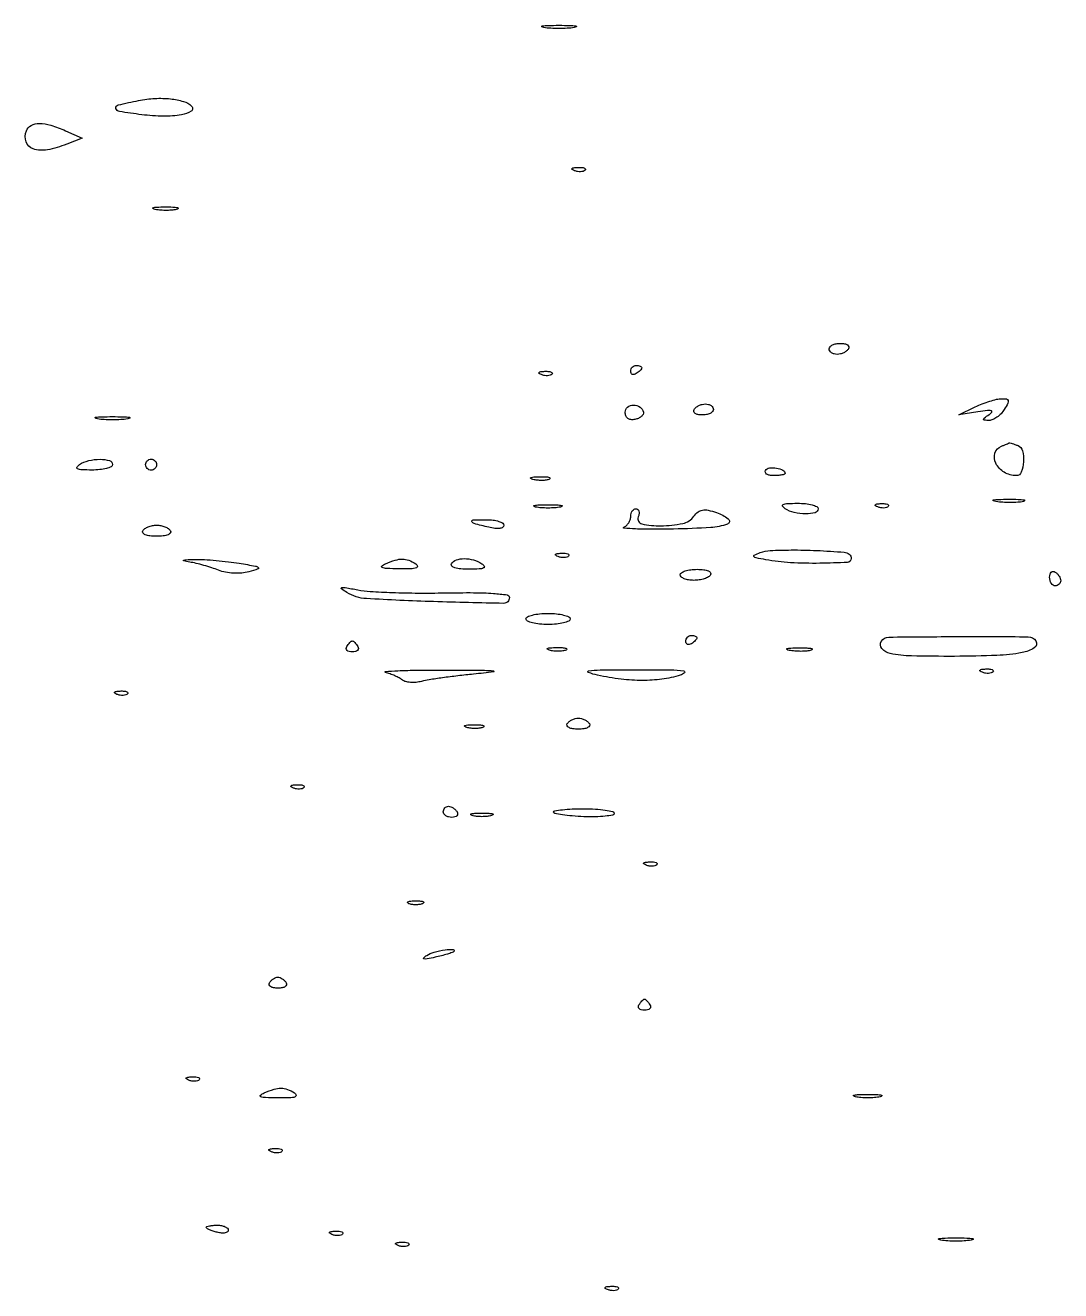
# Model space of a CAD drawing. Extents: x 0 to 1897, y 0 to 3427.
# Drawn here: x 1344.2 to 1532, y 1765.1 to 1994.7 of the extents above; entities that cross this region are included whole.
import ezdxf

# ---------------------------------------------------------------- set-up
doc = ezdxf.new("R2010")
doc.units = 0
doc.header["$MEASUREMENT"] = 0

msp = doc.modelspace()

# ---------------------------------------------------------------- linework, layer by layer
for points in [[(1443.75, 1994.283746, -0.023547), (1442.497782, 1994.153981, -0.014044), (1441, 1994.111902, -0.014044), (1439.502218, 1994.153981, -0.023547), (1438.25, 1994.283746, -0.124239), (1437.887591, 1994.435926, -0.664672), (1437.923437, 1994.577962, -0.03126), (1439.02938, 1994.675363, -0.006336), (1441, 1994.700336, -0.006336), (1442.97062, 1994.675363, -0.03126), (1444.076563, 1994.577962, -0.664672), (1444.112409, 1994.435926, -0.124239)], [(1374.350663, 1980.028574, -0.483112), (1374.257558, 1979.121982, -0.100044), (1372.517915, 1978.449355, -0.046769), (1369.253976, 1978.200659, -0.026725), (1365.307664, 1978.480764, -0.00763), (1361.249659, 1979.05079, -0.30904), (1360.630267, 1979.632778, -0.409464), (1361.015538, 1980.247002, -0.009231), (1364.738957, 1981.059497, -0.035429), (1367.679138, 1981.430603, -0.040416), (1370.513733, 1981.356714, -0.044704), (1372.886355, 1980.885149, -0.122482)], [(1351.5, 1975.577534), (1354.5, 1974.245276), (1351.6849, 1973.122638, -0.04869), (1348.182069, 1972.107181, -0.12703), (1345.585495, 1972.283621, -0.237361), (1344.331465, 1973.540793, -0.172805), (1344.380002, 1975.547887, -0.181338), (1345.24522, 1976.524118, -0.121257), (1346.709009, 1976.890874, -0.075087), (1348.799592, 1976.58404, -0.030585)], [(1445.729167, 1968.395833, -0.126455), (1445.402231, 1968.202593, -0.060344), (1444.916927, 1968.123424, -0.05415), (1444.359369, 1968.160852, -0.051402), (1443.8125, 1968.316886, -0.054073), (1443.395823, 1968.538436, -0.470617), (1443.37858, 1968.720685, -0.168741), (1443.670344, 1968.862007, -0.018894), (1444.416667, 1968.921053, -0.028489), (1445.112848, 1968.910055, -0.077125), (1445.592839, 1968.799335, -0.208169), (1445.77538, 1968.614691, -0.296942)], [(1371.761659, 1961.31292, -0.041951), (1370.934218, 1961.169017, -0.020826), (1369.869594, 1961.119272, -0.020511), (1368.754739, 1961.159391, -0.028254), (1367.761659, 1961.292739, -0.082665), (1367.319562, 1961.45659, -0.67161), (1367.339362, 1961.605813, -0.053901), (1368.071102, 1961.715166, -0.008901), (1369.5, 1961.747817, -0.009782), (1370.938425, 1961.726931, -0.038992), (1371.814362, 1961.62839, -0.417468), (1371.916221, 1961.476221, -0.285845)], [(1493.5, 1936, -0.08825), (1493.157656, 1935.617164, -0.053305), (1492.640225, 1935.29375, -0.051278), (1492.038022, 1935.074167, -0.061875), (1491.440983, 1935, -0.067639), (1490.890182, 1935.074854, -0.08433), (1490.423289, 1935.29375, -0.09965), (1490.111069, 1935.61866, -0.142666), (1490, 1936, -0.195654), (1490.155423, 1936.381985, -0.086673), (1490.604836, 1936.70625, -0.066561), (1491.270941, 1936.926392, -0.0466), (1492.059017, 1937, -0.047867), (1492.804599, 1936.928459, -0.104212), (1493.33165, 1936.70625, -0.181468), (1493.558599, 1936.378123, -0.202618)], [(1439.729167, 1931.395833, -0.126455), (1439.402231, 1931.202593, -0.060344), (1438.916927, 1931.123424, -0.05415), (1438.359369, 1931.160852, -0.051402), (1437.8125, 1931.316886, -0.054073), (1437.395823, 1931.538436, -0.470617), (1437.37858, 1931.720685, -0.168741), (1437.670344, 1931.862007, -0.018894), (1438.416667, 1931.921053, -0.028489), (1439.112848, 1931.910055, -0.077125), (1439.592839, 1931.799335, -0.208169), (1439.77538, 1931.614691, -0.296942)], [(1456, 1932.559017, -0.151918), (1455.934461, 1932.34829, -0.038439), (1455.70625, 1932.066025, -0.035638), (1455.382774, 1931.768994, -0.029505), (1455, 1931.5, -0.082592), (1454.6179, 1931.343488, -0.161196), (1454.29375, 1931.3746, -0.182303), (1454.078288, 1931.586039, -0.108972), (1454, 1931.940983, -0.093332), (1454.076123, 1932.345238, -0.09642), (1454.29375, 1932.688914, -0.099167), (1454.618444, 1932.918938, -0.105053), (1455, 1933, -0.042167), (1455.382849, 1932.967655, -0.061769), (1455.70625, 1932.870461, -0.081139), (1455.92554, 1932.727648, -0.210953)], [(1521.767927, 1925, -0.049604), (1521.178244, 1924.236067, -0.047689), (1520.442404, 1923.591998, -0.05148), (1519.678142, 1923.153581, -0.107434), (1519.009453, 1923.015313, -0.014639), (1518.147463, 1923.04931, -0.391661), (1518.002922, 1923.202761, -0.239031), (1518.121794, 1923.442481, -0.008137), (1519, 1924.075988, 0.072611), (1519.481888, 1924.528178, 0.546094), (1519.399531, 1924.770622, 0.091727), (1518.712438, 1924.812388, 0.008283), (1517, 1924.573172), (1513.5, 1924.024994), (1516.5, 1925.467393, -0.019029), (1517.777597, 1926.022852, -0.017273), (1519.135302, 1926.499337, -0.017587), (1520.379545, 1926.840755, -0.051795), (1521.258474, 1926.954896, -0.039403), (1522.175848, 1926.906118, -0.304953), (1522.481528, 1926.635913, -0.188629), (1522.421539, 1926.129646, -0.016858)], [(1456.302821, 1924.513695, -0.173043), (1456.243946, 1924.111572, -0.094518), (1455.928016, 1923.718118, -0.074555), (1455.404868, 1923.392357, -0.054517), (1454.75, 1923.190371, -0.075042), (1454.019642, 1923.160813, -0.134068), (1453.464524, 1923.379901, -0.143006), (1453.120561, 1923.837793, -0.090288), (1453, 1924.5, -0.226436), (1453.442529, 1925.42706, -0.170609), (1454.521089, 1925.811149, -0.153586), (1455.688017, 1925.449352, -0.194407)], [(1469, 1925, -0.195654), (1468.844577, 1924.618015, -0.086673), (1468.395164, 1924.29375, -0.066561), (1467.729059, 1924.073608, -0.0466), (1466.940983, 1924, -0.047867), (1466.195401, 1924.071541, -0.104212), (1465.66835, 1924.29375, -0.181468), (1465.441401, 1924.621877, -0.202618), (1465.5, 1925, -0.08825), (1465.842344, 1925.382836, -0.053305), (1466.359775, 1925.70625, -0.051278), (1466.961978, 1925.925833, -0.061875), (1467.559017, 1926, -0.067639), (1468.109818, 1925.925146, -0.08433), (1468.576711, 1925.70625, -0.09965), (1468.888931, 1925.38134, -0.142666)], [(1362.75, 1923.283746, -0.023547), (1361.497782, 1923.153981, -0.014044), (1360, 1923.111902, -0.014044), (1358.502218, 1923.153981, -0.023547), (1357.25, 1923.283746, -0.124239), (1356.887591, 1923.435926, -0.664672), (1356.923437, 1923.577962, -0.03126), (1358.02938, 1923.675363, -0.006336), (1360, 1923.700336, -0.006336), (1361.97062, 1923.675363, -0.03126), (1363.076563, 1923.577962, -0.664672), (1363.112409, 1923.435926, -0.124239)], [(1524.269963, 1918.4499, -0.250592), (1525.081021, 1917.5126, -0.069639), (1525.247977, 1915.510366, -0.074001), (1524.858529, 1913.624004, -0.314677), (1523.96521, 1913, -0.134539), (1521.764717, 1913.603021, -0.142269), (1520.234835, 1915.2347, -0.194855), (1520.077855, 1917.062323, -0.225737), (1521.25, 1918.337719, 0.000706), (1521.741074, 1918.536678, 0.000968), (1522.182225, 1918.717133, 0.000619), (1522.552577, 1918.870001, 0.011529), (1522.668213, 1918.921053, -0.17563), (1522.788274, 1918.932021, -0.007367), (1523.208115, 1918.815217, -0.01195), (1523.708476, 1918.654949, -0.008133)], [(1360, 1915, -0.288131), (1359.757801, 1914.614598, -0.048007), (1358.898438, 1914.298248, -0.040047), (1357.687043, 1914.081895, -0.025197), (1356.25, 1914.015313, -0.010406), (1354.437031, 1914.060454, -0.091963), (1353.660575, 1914.241532, -0.457382), (1353.563166, 1914.556075, -0.110301), (1354, 1915, -0.08555), (1355.67551, 1915.714427, -0.058157), (1357.739083, 1915.955264, -0.067601), (1359.450002, 1915.722883, -0.337172)], [(1368, 1915, -0.099038), (1367.923658, 1914.618362, -0.097945), (1367.70625, 1914.29375, -0.097945), (1367.381638, 1914.076342, -0.099038), (1367, 1914, -0.099038), (1366.618362, 1914.076342, -0.097945), (1366.29375, 1914.29375, -0.097945), (1366.076342, 1914.618362, -0.099038), (1366, 1915, -0.099038), (1366.076342, 1915.381638, -0.097945), (1366.29375, 1915.70625, -0.097945), (1366.618362, 1915.923658, -0.099038), (1367, 1916, -0.099038), (1367.381638, 1915.923658, -0.097945), (1367.70625, 1915.70625, -0.097945), (1367.923658, 1915.381638, -0.099038)], [(1439.269032, 1912.344063, -0.06278), (1438.671085, 1912.185595, -0.030339), (1437.880008, 1912.127736, -0.029507), (1437.036634, 1912.167106, -0.037336), (1436.269032, 1912.307009, -0.087174), (1435.883358, 1912.48334, -0.597527), (1435.900903, 1912.643467, -0.080377), (1436.431793, 1912.764444, -0.012823), (1437.5, 1912.805051, -0.014395), (1438.580113, 1912.787295, -0.052471), (1439.257153, 1912.684921, -0.333666), (1439.386009, 1912.52287, -0.31318)], [(1482, 1913.393011, -0.327354), (1481.887487, 1913.239576, -0.029196), (1481.395164, 1913.115447, -0.029198), (1480.730252, 1913.028365, -0.017964), (1479.940983, 1913, -0.045552), (1479.193244, 1913.068264, -0.099152), (1478.660421, 1913.280921, -0.177225), (1478.42542, 1913.594852, -0.214542), (1478.473008, 1913.956326, -0.231296), (1479.155087, 1914.386452, -0.0667), (1480.436609, 1914.354182, -0.069655), (1481.618601, 1913.991831, -0.291414)], [(1488, 1907, -0.337172), (1487.450002, 1906.277117, -0.067601), (1485.739083, 1906.044736, -0.058157), (1483.67551, 1906.285573, -0.08555), (1482, 1907, -0.110301), (1481.563166, 1907.443925, -0.457382), (1481.660575, 1907.758468, -0.091963), (1482.437031, 1907.939546, -0.010406), (1484.25, 1907.984687, -0.025197), (1485.687043, 1907.918105, -0.040047), (1486.898438, 1907.701752, -0.048007), (1487.757801, 1907.385402, -0.288131)], [(1500.729167, 1907.395833, -0.126455), (1500.402231, 1907.202593, -0.060344), (1499.916927, 1907.123424, -0.05415), (1499.359369, 1907.160852, -0.051402), (1498.8125, 1907.316886, -0.054073), (1498.395823, 1907.538436, -0.470617), (1498.37858, 1907.720685, -0.168741), (1498.670344, 1907.862007, -0.018894), (1499.416667, 1907.921053, -0.028489), (1500.112848, 1907.910055, -0.077125), (1500.592839, 1907.799335, -0.208169), (1500.77538, 1907.614691, -0.296942)], [(1525.26375, 1908.296069, -0.031163), (1524.209518, 1908.160023, -0.015827), (1522.872547, 1908.114038, -0.015659), (1521.485188, 1908.153707, -0.022548), (1520.26375, 1908.282419, -0.075924), (1519.761725, 1908.438612, -0.720633), (1519.780601, 1908.581582, -0.040183), (1520.711719, 1908.684722, -0.006817), (1522.5, 1908.713986, -0.00738), (1524.29708, 1908.692368, -0.030832), (1525.374351, 1908.596853, -0.49082), (1525.455688, 1908.450815, -0.248898)], [(1441.25, 1907.294267, -0.029693), (1440.225293, 1907.159351, -0.017887), (1439, 1907.115502, -0.017887), (1437.774707, 1907.159351, -0.029693), (1436.75, 1907.294267, -0.142433), (1436.439977, 1907.453014, -0.611425), (1436.482813, 1907.600334, -0.039503), (1437.38851, 1907.701569, -0.008087), (1439, 1907.727636, -0.008087), (1440.61149, 1907.701569, -0.039503), (1441.517187, 1907.600334, -0.611425), (1441.560023, 1907.453014, -0.142433)], [(1455.361626, 1905.5, 0.457314), (1456.033229, 1904.245201, 0.05885), (1459.48022, 1903.885546, 0.048124), (1463.435789, 1904.321525, 0.185452), (1465.476957, 1905.6376, -0.070059), (1466.220624, 1906.402596, -0.125363), (1467.019697, 1906.750108, -0.093422), (1468.052239, 1906.723765, -0.027492), (1469.5872, 1906.304267, -0.088386), (1471.698895, 1905.155942, -0.579877), (1471.552843, 1904.21857, -0.077126), (1468.50954, 1903.565781, -0.009684), (1461.754687, 1903.309089, -0.004583), (1457.90475, 1903.272709, -0.009321), (1454.879502, 1903.328255, -0.009692), (1452.781727, 1903.446663, -0.78767), (1452.75, 1903.642422, 0.086477), (1453.227939, 1903.948522, 0.064205), (1453.632812, 1904.428816, 0.063482), (1453.906701, 1905.002575, 0.079813), (1454, 1905.583333, -0.066593), (1454.072447, 1906.124874, -0.08363), (1454.284531, 1906.583854, -0.099393), (1454.59924, 1906.890818, -0.144699), (1454.968615, 1907, -0.184534), (1455.289193, 1906.877514, -0.147206), (1455.483616, 1906.559375, -0.100118), (1455.511135, 1906.074366, -0.055937)], [(1370.5, 1903, -0.302575), (1370.486626, 1902.607504, -0.143113), (1370.069598, 1902.280626, -0.067954), (1369.210982, 1902.066129, -0.027283), (1368, 1902, -0.027283), (1366.789018, 1902.066129, -0.067954), (1365.930402, 1902.280626, -0.143113), (1365.513374, 1902.607504, -0.302575), (1365.5, 1903, -0.108893), (1365.872201, 1903.383456, -0.050757), (1366.489314, 1903.70625, -0.046925), (1367.234268, 1903.925899, -0.048273), (1368, 1904, -0.048273), (1368.765732, 1903.925899, -0.046925), (1369.510686, 1903.70625, -0.050757), (1370.127799, 1903.383456, -0.108893)], [(1431, 1903.980948, -0.263874), (1430.796269, 1903.621789, -0.102581), (1430.237202, 1903.427558, -0.062172), (1429.363344, 1903.42254, -0.029261), (1428.25, 1903.621624, -0.005544), (1425.590754, 1904.290848, -0.260572), (1425.203943, 1904.664006, -0.493365), (1425.418445, 1904.962508, -0.007762), (1427.833333, 1905, -0.030509), (1429.046504, 1904.925905, -0.047371), (1430.069792, 1904.700653, -0.060308), (1430.781173, 1904.372839, -0.260279)], [(1442.729167, 1898.395833, -0.126455), (1442.402231, 1898.202593, -0.060344), (1441.916927, 1898.123424, -0.05415), (1441.359369, 1898.160852, -0.051402), (1440.8125, 1898.316886, -0.054073), (1440.395823, 1898.538436, -0.470617), (1440.37858, 1898.720685, -0.168741), (1440.670344, 1898.862007, -0.018894), (1441.416667, 1898.921053, -0.028489), (1442.112848, 1898.910055, -0.077125), (1442.592839, 1898.799335, -0.208169), (1442.77538, 1898.614691, -0.296942)], [(1492.75, 1899.101771, -0.078961), (1493.227524, 1898.985504, -0.084646), (1493.632812, 1898.728398, -0.092117), (1493.904536, 1898.37309, -0.117831), (1494, 1897.973625, -0.398864), (1493.322395, 1897.259344, -0.009441), (1488.297016, 1897.08939, -0.018513), (1482.989685, 1897.206683, -0.029817), (1478.5, 1897.742278, -0.006099), (1476.742012, 1898.081372, -0.178773), (1476.360883, 1898.318496, -0.483198), (1476.42553, 1898.582899, -0.018381), (1477.5, 1899.029609, -0.077109), (1479.320316, 1899.404937, -0.011174), (1483.116751, 1899.507764, -0.012194), (1487.719579, 1899.417286, -0.009299)], [(1383, 1897.094908, -0.002752), (1385.92229, 1896.586856, -0.13819), (1386.44198, 1896.334355, -0.577166), (1386.386414, 1896.064459, -0.011381), (1384.730589, 1895.555751, -0.047961), (1383.443335, 1895.322226, -0.033835), (1381.972206, 1895.29873, -0.033742), (1380.505379, 1895.474308, -0.046496), (1379.230589, 1895.840212, 0.014658), (1378.003112, 1896.278741, 0.009647), (1376.567735, 1896.714153, 0.009709), (1375.15343, 1897.084054, 0.018431), (1374, 1897.31731, -0.010193), (1372.903056, 1897.520396, -0.72028), (1372.887918, 1897.647075, -0.102749), (1373.305648, 1897.747766, -0.003506), (1375, 1897.789695, -0.017687), (1376.660328, 1897.760402, -0.008405), (1378.79375, 1897.6112, -0.008319), (1381.02144, 1897.380327, -0.011681)], [(1415, 1897, -0.186305), (1415.304154, 1896.581682, -0.403834), (1415.128042, 1896.264852, -0.067537), (1414.114736, 1896.100299, -0.009584), (1412, 1896.085598, -0.006741), (1409.75577, 1896.143283, -0.078024), (1408.89499, 1896.313218, -0.575483), (1408.844987, 1896.594788, -0.074211), (1409.5, 1897, -0.025504), (1411.29494, 1897.66511, -0.076113), (1412.586397, 1897.862849, -0.092807), (1413.728456, 1897.649025, -0.050936)], [(1427, 1897, -0.115435), (1427.426329, 1896.557873, -0.454106), (1427.323367, 1896.242073, -0.089658), (1426.528437, 1896.06075, -0.010352), (1424.690983, 1896.015313, -0.021008), (1423.170669, 1896.073097, -0.054884), (1422.098287, 1896.278955, -0.11662), (1421.550877, 1896.600799, -0.353927), (1421.5, 1897, -0.171919), (1422.377549, 1897.704882, -0.084249), (1423.809534, 1897.947895, -0.072562), (1425.467665, 1897.705986, -0.071118)], [(1468.5, 1895, -0.130646), (1468.093337, 1894.615492, -0.045439), (1467.346475, 1894.29375, -0.041396), (1466.42066, 1894.073842, -0.037634), (1465.440983, 1894, -0.039081), (1464.50628, 1894.07317, -0.058208), (1463.717039, 1894.29375, -0.076538), (1463.179376, 1894.617207, -0.222681), (1463, 1895, -0.257909), (1463.212425, 1895.384428, -0.061379), (1463.898586, 1895.70625, -0.048032), (1464.887118, 1895.927265, -0.031003), (1466.059017, 1896, -0.027979), (1467.243706, 1895.933656, -0.069343), (1468.083987, 1895.718784, -0.145541), (1468.490145, 1895.391769, -0.297719)], [(1532, 1893.940983, -0.105429), (1531.923444, 1893.581949, -0.099231), (1531.70625, 1893.276414, -0.096318), (1531.381732, 1893.071618, -0.092995), (1531, 1893, -0.153634), (1530.618621, 1893.120018, -0.097988), (1530.29375, 1893.457961, -0.080552), (1530.074545, 1893.962904, -0.062283), (1530, 1894.559017, -0.066118), (1530.073267, 1895.110654, -0.138808), (1530.29375, 1895.478525, -0.191142), (1530.620352, 1895.607943, -0.139169), (1531, 1895.5, -0.06081), (1531.382515, 1895.193797, -0.051032), (1531.70625, 1894.7871, -0.053229), (1531.926698, 1894.346558, -0.089642)], [(1420.25, 1891.724439, -0.005779), (1425.510832, 1891.764116, -0.017337), (1429.10147, 1891.62514, -0.016648), (1431.565114, 1891.361396, -0.373795), (1432, 1890.860957, -0.419452), (1430.939979, 1889.819691, -0.003532), (1418.243612, 1890.136098, -0.00638), (1406.060096, 1890.681551, -0.12469), (1402.5, 1891.804699, -0.02181), (1401.540386, 1892.457428, -0.638087), (1401.586425, 1892.67771, -0.101321), (1402.205903, 1892.694375, -0.003813), (1404.5, 1892.270557, 0.032292), (1406.759435, 1891.984936, 0.006631), (1410.776562, 1891.79228, 0.006952), (1415.458191, 1891.695095, 0.006488)], [(1443, 1887, -0.295869), (1442.748945, 1886.612873, -0.04382), (1441.825, 1886.29375, -0.037669), (1440.532944, 1886.07239, -0.023598), (1439, 1886, -0.023598), (1437.467056, 1886.07239, -0.037669), (1436.175, 1886.29375, -0.04382), (1435.251055, 1886.612873, -0.295869), (1435, 1887, -0.295869), (1435.251055, 1887.387127, -0.04382), (1436.175, 1887.70625, -0.037669), (1437.467056, 1887.92761, -0.023598), (1439, 1888, -0.023598), (1440.532944, 1887.92761, -0.037669), (1441.825, 1887.70625, -0.04382), (1442.748945, 1887.387127, -0.295869)], [(1404.5, 1882, -0.146489), (1404.602013, 1881.620597, -0.191582), (1404.461189, 1881.29375, -0.134005), (1404.074636, 1881.072951, -0.063222), (1403.5, 1881, -0.063222), (1402.925364, 1881.072951, -0.134005), (1402.538811, 1881.29375, -0.191582), (1402.397987, 1881.620597, -0.146489), (1402.5, 1882, -0.025622), (1402.764631, 1882.382847, -0.032351), (1403.048689, 1882.70625, -0.033983), (1403.313296, 1882.937141, -0.163822), (1403.5, 1883, -0.163822), (1403.686704, 1882.937141, -0.033983), (1403.951311, 1882.70625, -0.032351), (1404.235369, 1882.382847, -0.025622)], [(1466, 1883.559017, -0.151918), (1465.934461, 1883.34829, -0.038439), (1465.70625, 1883.066025, -0.035638), (1465.382774, 1882.768994, -0.029505), (1465, 1882.5, -0.082592), (1464.6179, 1882.343488, -0.161196), (1464.29375, 1882.3746, -0.182303), (1464.078288, 1882.586039, -0.108972), (1464, 1882.940983, -0.093332), (1464.076123, 1883.345238, -0.09642), (1464.29375, 1883.688914, -0.099167), (1464.618444, 1883.918938, -0.105053), (1465, 1884, -0.042167), (1465.382849, 1883.967655, -0.061769), (1465.70625, 1883.870461, -0.081139), (1465.92554, 1883.727648, -0.210953)], [(1527.501372, 1882.99778, -0.411698), (1527.214157, 1881.757295, -0.094102), (1524.993741, 1880.884508, -0.037179), (1520.435418, 1880.369311, -0.008737), (1512.757032, 1880.209973, -0.006702), (1504.958485, 1880.288958, -0.044536), (1501.097357, 1880.725356, -0.163264), (1499.566427, 1881.612575, -0.330132), (1499.455465, 1882.927941, -0.25693), (1500.836245, 1883.707998, -0.002192), (1513.47921, 1883.79492, -0.002186), (1526.124443, 1883.771122, -0.258265)], [(1442.269032, 1881.344063, -0.06278), (1441.671085, 1881.185595, -0.030339), (1440.880008, 1881.127736, -0.029507), (1440.036634, 1881.167106, -0.037336), (1439.269032, 1881.307009, -0.087174), (1438.883358, 1881.48334, -0.597527), (1438.900903, 1881.643467, -0.080377), (1439.431793, 1881.764444, -0.012823), (1440.5, 1881.805051, -0.014395), (1441.580113, 1881.787295, -0.052471), (1442.257153, 1881.684921, -0.333666), (1442.386009, 1881.52287, -0.31318)], [(1486.761659, 1881.31292, -0.041951), (1485.934218, 1881.169017, -0.020826), (1484.869594, 1881.119272, -0.020511), (1483.754739, 1881.159391, -0.028254), (1482.761659, 1881.292739, -0.082665), (1482.319562, 1881.45659, -0.67161), (1482.339362, 1881.605813, -0.053901), (1483.071102, 1881.715166, -0.008901), (1484.5, 1881.747817, -0.009782), (1485.938425, 1881.726931, -0.038992), (1486.814362, 1881.62839, -0.417468), (1486.916221, 1881.476221, -0.285845)], [(1425.5, 1876.980876, 0.004803), (1422.642155, 1876.669083, 0.005079), (1419.843641, 1876.307672, 0.00486), (1417.439202, 1875.948431, 0.022957), (1416.074097, 1875.666111, -0.0401), (1415.066508, 1875.493477, -0.040218), (1414.045287, 1875.484147, -0.04332), (1413.156812, 1875.625564, -0.109363), (1412.574097, 1875.915933, 0.046022), (1412.022042, 1876.284105, 0.019889), (1411.228016, 1876.673968, 0.019481), (1410.344459, 1877.024505, 0.024431), (1409.5, 1877.27639, -0.847759), (1409.514383, 1877.463762, -0.01134), (1411.759375, 1877.610166, -0.007897), (1415.336528, 1877.705517, -0.003628), (1420, 1877.722306, -0.000841), (1427.448628, 1877.682547, -0.031755), (1429.125437, 1877.564121, -0.880415), (1429.124149, 1877.379509, -0.005244)], [(1463, 1876.772103, -0.038123), (1459.668556, 1876.068293, -0.033283), (1456.112774, 1875.835234, -0.030361), (1452.251345, 1876.074154, -0.021988), (1448, 1876.788474, -0.036721), (1446.329173, 1877.27589, -0.777983), (1446.362586, 1877.581778, -0.03266), (1448.435794, 1877.736224, -0.001769), (1455, 1877.772472, -0.002492), (1461.198493, 1877.753876, -0.029113), (1463.61198, 1877.59389, -0.609253), (1463.743885, 1877.23477, -0.136845)], [(1519.729167, 1877.395833, -0.126455), (1519.402231, 1877.202593, -0.060344), (1518.916927, 1877.123424, -0.05415), (1518.359369, 1877.160852, -0.051402), (1517.8125, 1877.316886, -0.054073), (1517.395823, 1877.538436, -0.470617), (1517.37858, 1877.720685, -0.168741), (1517.670344, 1877.862007, -0.018894), (1518.416667, 1877.921053, -0.028489), (1519.112848, 1877.910055, -0.077125), (1519.592839, 1877.799335, -0.208169), (1519.77538, 1877.614691, -0.296942)], [(1362.729167, 1873.395833, -0.126455), (1362.402231, 1873.202593, -0.060344), (1361.916927, 1873.123424, -0.05415), (1361.359369, 1873.160852, -0.051402), (1360.8125, 1873.316886, -0.054073), (1360.395823, 1873.538436, -0.470617), (1360.37858, 1873.720685, -0.168741), (1360.670344, 1873.862007, -0.018894), (1361.416667, 1873.921053, -0.028489), (1362.112848, 1873.910055, -0.077125), (1362.592839, 1873.799335, -0.208169), (1362.77538, 1873.614691, -0.296942)], [(1446.5, 1868, -0.259199), (1446.517887, 1867.614279, -0.162984), (1446.190983, 1867.286475, -0.081563), (1445.488004, 1867.068338, -0.034543), (1444.5, 1867, -0.034543), (1443.511996, 1867.068338, -0.081563), (1442.809017, 1867.286475, -0.162984), (1442.482113, 1867.614279, -0.259199), (1442.5, 1868, -0.085235), (1442.838188, 1868.382774, -0.053414), (1443.342439, 1868.70625, -0.051777), (1443.925537, 1868.925853, -0.064269), (1444.5, 1869, -0.064269), (1445.074463, 1868.925853, -0.051777), (1445.657561, 1868.70625, -0.053414), (1446.161812, 1868.382774, -0.085235)], [(1427.269032, 1867.344063, -0.06278), (1426.671085, 1867.185595, -0.030339), (1425.880008, 1867.127736, -0.029507), (1425.036634, 1867.167106, -0.037336), (1424.269032, 1867.307009, -0.087174), (1423.883358, 1867.48334, -0.597527), (1423.900903, 1867.643467, -0.080377), (1424.431793, 1867.764444, -0.012823), (1425.5, 1867.805051, -0.014395), (1426.580113, 1867.787295, -0.052471), (1427.257153, 1867.684921, -0.333666), (1427.386009, 1867.52287, -0.31318)], [(1394.729167, 1856.395833, -0.126455), (1394.402231, 1856.202593, -0.060344), (1393.916927, 1856.123424, -0.05415), (1393.359369, 1856.160852, -0.051402), (1392.8125, 1856.316886, -0.054073), (1392.395823, 1856.538436, -0.470617), (1392.37858, 1856.720685, -0.168741), (1392.670344, 1856.862007, -0.018894), (1393.416667, 1856.921053, -0.028489), (1394.112848, 1856.910055, -0.077125), (1394.592839, 1856.799335, -0.208169), (1394.77538, 1856.614691, -0.296942)], [(1422.5, 1852, -0.139169), (1422.607943, 1851.620352, -0.191142), (1422.478525, 1851.29375, -0.138808), (1422.110654, 1851.073267, -0.066118), (1421.559017, 1851, -0.062283), (1420.962904, 1851.074545, -0.080552), (1420.457961, 1851.29375, -0.097988), (1420.120018, 1851.618621, -0.153634), (1420, 1852, -0.092995), (1420.071618, 1852.381732, -0.096318), (1420.276414, 1852.70625, -0.099231), (1420.581949, 1852.923444, -0.105429), (1420.940983, 1853, -0.089642), (1421.346558, 1852.926698, -0.053229), (1421.7871, 1852.70625, -0.051032), (1422.193797, 1852.382515, -0.06081)], [(1428.75, 1851.310674, -0.039571), (1427.952734, 1851.168469, -0.024357), (1427, 1851.122029, -0.024357), (1426.047266, 1851.168469, -0.039571), (1425.25, 1851.310674, -0.161593), (1424.99086, 1851.478988, -0.542911), (1425.042187, 1851.633659, -0.052887), (1425.748017, 1851.740287, -0.011065), (1427, 1851.767997, -0.011065), (1428.251983, 1851.740287, -0.052887), (1428.957813, 1851.633659, -0.542911), (1429.00914, 1851.478988, -0.161593)], [(1451, 1851.734327, -0.358828), (1450.73761, 1851.415782, -0.020364), (1449.384375, 1851.208487, -0.023651), (1447.608648, 1851.094707, -0.014283), (1445.5, 1851.119739, -0.010467), (1443.391354, 1851.249304, -0.017187), (1441.615625, 1851.457425, -0.011248), (1440.207321, 1851.704301, -0.357895), (1440, 1851.956841, -0.368919), (1440.208481, 1852.200941, -0.01145), (1441.615625, 1852.390893, -0.017336), (1443.391266, 1852.527197, -0.010486), (1445.5, 1852.571429, -0.014302), (1447.608528, 1852.511106, -0.023464), (1449.384375, 1852.32553, -0.019977), (1450.739182, 1852.063584, -0.348082)], [(1458.729167, 1842.395833, -0.126455), (1458.402231, 1842.202593, -0.060344), (1457.916927, 1842.123424, -0.05415), (1457.359369, 1842.160852, -0.051402), (1456.8125, 1842.316886, -0.054073), (1456.395823, 1842.538436, -0.470617), (1456.37858, 1842.720685, -0.168741), (1456.670344, 1842.862007, -0.018894), (1457.416667, 1842.921053, -0.028489), (1458.112848, 1842.910055, -0.077125), (1458.592839, 1842.799335, -0.208169), (1458.77538, 1842.614691, -0.296942)], [(1416.25, 1835.337719, -0.057986), (1415.679992, 1835.181385, -0.037979), (1415, 1835.12966, -0.037979), (1414.320008, 1835.181385, -0.057986), (1413.75, 1835.337719, -0.174857), (1413.540618, 1835.525001, -0.447206), (1413.601562, 1835.693942, -0.078554), (1414.10856, 1835.810911, -0.017491), (1415, 1835.842105, -0.017491), (1415.89144, 1835.810911, -0.078554), (1416.398438, 1835.693942, -0.447206), (1416.459382, 1835.525001, -0.174857)], [(1421.916667, 1826.640676, -0.097072), (1421.614063, 1826.46818, -0.007915), (1420.741146, 1826.189782, -0.010398), (1419.679414, 1825.893533, -0.007812), (1418.5, 1825.6103, -0.007762), (1417.055884, 1825.310733, -0.103987), (1416.51761, 1825.320537, -0.593089), (1416.462681, 1825.515436, -0.045015), (1417, 1825.95431, -0.083803), (1418.319287, 1826.555708, -0.030457), (1420.341029, 1826.96469, -0.052837), (1421.793508, 1827.012825, -0.668654)], [(1391.5, 1821, -0.210115), (1391.553029, 1820.621971, -0.178861), (1391.314314, 1820.29375, -0.100989), (1390.768372, 1820.071437, -0.046386), (1390, 1820, -0.046386), (1389.231628, 1820.071437, -0.100989), (1388.685686, 1820.29375, -0.178861), (1388.446971, 1820.621971, -0.210115), (1388.5, 1821, -0.057296), (1388.80183, 1821.382513, -0.050113), (1389.195564, 1821.70625, -0.052849), (1389.617099, 1821.926995, -0.094481), (1390, 1822, -0.094481), (1390.382901, 1821.926995, -0.052849), (1390.804436, 1821.70625, -0.050113), (1391.19817, 1821.382513, -0.057296)], [(1457.5, 1817, -0.146489), (1457.602013, 1816.620597, -0.191582), (1457.461189, 1816.29375, -0.134005), (1457.074636, 1816.072951, -0.063222), (1456.5, 1816, -0.063222), (1455.925364, 1816.072951, -0.134005), (1455.538811, 1816.29375, -0.191582), (1455.397987, 1816.620597, -0.146489), (1455.5, 1817, -0.025622), (1455.764631, 1817.382847, -0.032351), (1456.048689, 1817.70625, -0.033983), (1456.313296, 1817.937141, -0.163822), (1456.5, 1818, -0.163822), (1456.686704, 1817.937141, -0.033983), (1456.951311, 1817.70625, -0.032351), (1457.235369, 1817.382847, -0.025622)], [(1375.729167, 1803.395833, -0.126455), (1375.402231, 1803.202593, -0.060344), (1374.916927, 1803.123424, -0.05415), (1374.359369, 1803.160852, -0.051402), (1373.8125, 1803.316886, -0.054073), (1373.395823, 1803.538436, -0.470617), (1373.37858, 1803.720685, -0.168741), (1373.670344, 1803.862007, -0.018894), (1374.416667, 1803.921053, -0.028489), (1375.112848, 1803.910055, -0.077125), (1375.592839, 1803.799335, -0.208169), (1375.77538, 1803.614691, -0.296942)], [(1393, 1801, -0.186305), (1393.304154, 1800.581682, -0.403834), (1393.128042, 1800.264852, -0.067537), (1392.114736, 1800.100299, -0.009584), (1390, 1800.085598, -0.006741), (1387.75577, 1800.143283, -0.078024), (1386.89499, 1800.313218, -0.575483), (1386.844987, 1800.594788, -0.074211), (1387.5, 1801, -0.025504), (1389.29494, 1801.66511, -0.076113), (1390.586397, 1801.862849, -0.092807), (1391.728456, 1801.649025, -0.050936)], [(1499.25, 1800.294267, -0.029693), (1498.225293, 1800.159351, -0.017887), (1497, 1800.115502, -0.017887), (1495.774707, 1800.159351, -0.029693), (1494.75, 1800.294267, -0.142433), (1494.439977, 1800.453014, -0.611425), (1494.482813, 1800.600334, -0.039503), (1495.38851, 1800.701569, -0.008087), (1497, 1800.727636, -0.008087), (1498.61149, 1800.701569, -0.039503), (1499.517187, 1800.600334, -0.611425), (1499.560023, 1800.453014, -0.142433)], [(1390.729167, 1790.395833, -0.126455), (1390.402231, 1790.202593, -0.060344), (1389.916927, 1790.123424, -0.05415), (1389.359369, 1790.160852, -0.051402), (1388.8125, 1790.316886, -0.054073), (1388.395823, 1790.538436, -0.470617), (1388.37858, 1790.720685, -0.168741), (1388.670344, 1790.862007, -0.018894), (1389.416667, 1790.921053, -0.028489), (1390.112848, 1790.910055, -0.077125), (1390.592839, 1790.799335, -0.208169), (1390.77538, 1790.614691, -0.296942)], [(1381, 1776.09362, -0.24384), (1380.842465, 1775.789795, -0.106581), (1380.4125, 1775.607123, -0.070464), (1379.766322, 1775.575635, -0.040966), (1379, 1775.710251, -0.016817), (1378.233613, 1775.938458, -0.025621), (1377.5875, 1776.192243, -0.023188), (1377.102864, 1776.439563, -0.269386), (1377, 1776.616631, -0.326917), (1377.109555, 1776.766282, -0.029396), (1377.5875, 1776.887385, -0.029316), (1378.233356, 1776.972329, -0.018041), (1379, 1777, -0.043375), (1379.765641, 1776.933456, -0.063112), (1380.4125, 1776.733751, -0.082769), (1380.850443, 1776.440102, -0.206609)], [(1401.729167, 1775.395833, -0.126455), (1401.402231, 1775.202593, -0.060344), (1400.916927, 1775.123424, -0.05415), (1400.359369, 1775.160852, -0.051402), (1399.8125, 1775.316886, -0.054073), (1399.395823, 1775.538436, -0.470617), (1399.37858, 1775.720685, -0.168741), (1399.670344, 1775.862007, -0.018894), (1400.416667, 1775.921053, -0.028489), (1401.112848, 1775.910055, -0.077125), (1401.592839, 1775.799335, -0.208169), (1401.77538, 1775.614691, -0.296942)], [(1515.75, 1774.283746, -0.023547), (1514.497782, 1774.153981, -0.014044), (1513, 1774.111902, -0.014044), (1511.502218, 1774.153981, -0.023547), (1510.25, 1774.283746, -0.124239), (1509.887591, 1774.435926, -0.664672), (1509.923437, 1774.577962, -0.03126), (1511.02938, 1774.675363, -0.006336), (1513, 1774.700336, -0.006336), (1514.97062, 1774.675363, -0.03126), (1516.076563, 1774.577962, -0.664672), (1516.112409, 1774.435926, -0.124239)], [(1413.729167, 1773.395833, -0.126455), (1413.402231, 1773.202593, -0.060344), (1412.916927, 1773.123424, -0.05415), (1412.359369, 1773.160852, -0.051402), (1411.8125, 1773.316886, -0.054073), (1411.395823, 1773.538436, -0.470617), (1411.37858, 1773.720685, -0.168741), (1411.670344, 1773.862007, -0.018894), (1412.416667, 1773.921053, -0.028489), (1413.112848, 1773.910055, -0.077125), (1413.592839, 1773.799335, -0.208169), (1413.77538, 1773.614691, -0.296942)], [(1451.729167, 1765.395833, -0.126455), (1451.402231, 1765.202593, -0.060344), (1450.916927, 1765.123424, -0.05415), (1450.359369, 1765.160852, -0.051402), (1449.8125, 1765.316886, -0.054073), (1449.395823, 1765.538436, -0.470617), (1449.37858, 1765.720685, -0.168741), (1449.670344, 1765.862007, -0.018894), (1450.416667, 1765.921053, -0.028489), (1451.112848, 1765.910055, -0.077125), (1451.592839, 1765.799335, -0.208169), (1451.77538, 1765.614691, -0.296942)]]:
    msp.add_lwpolyline(points, format="xyb", close=True)

doc.saveas('drawing.dxf')
